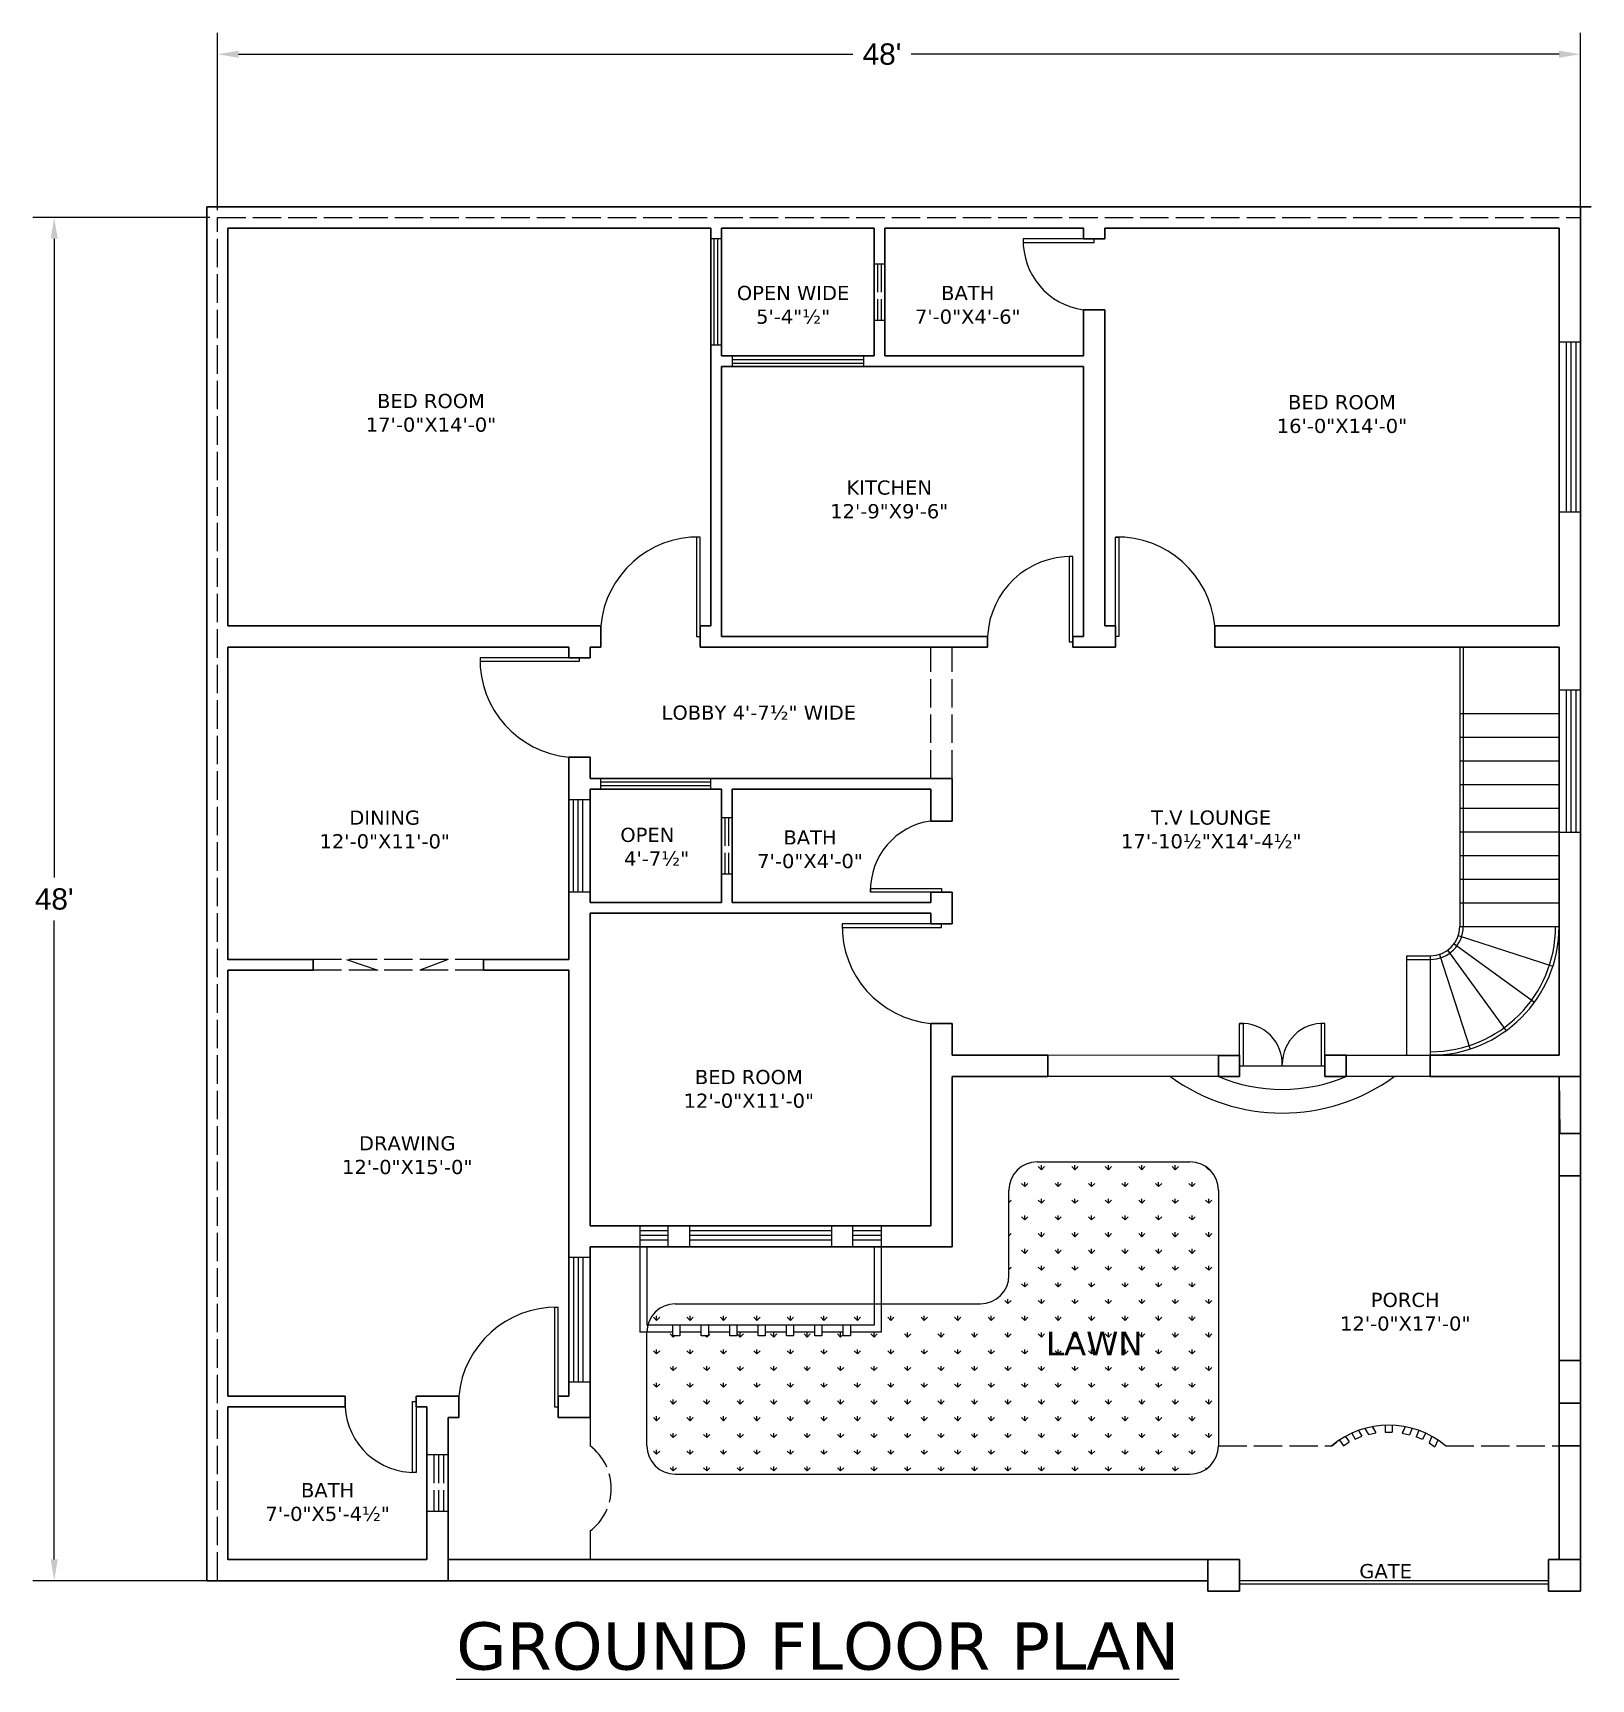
# Model space of a CAD drawing. Header units: inches. Extents: x -73 to 586, y -611 to 84.
import ezdxf

# ---------------------------------------------------------------- set-up
doc = ezdxf.new("R2010")
doc.units = ezdxf.units.IN
doc.header["$MEASUREMENT"] = 0
doc.linetypes.add('ACAD_ISO02W100', pattern=[15, 12, -3])
for name, color, linetype in [('Arch', 143, 'Continuous'), ('Doors', 140, 'Continuous'), ('Gate', 171, 'Continuous'), ('Lawn', 91, 'Continuous'), ('Pillars', 241, 'Continuous'), ('Shade', 51, 'Continuous'), ('Stairs', 10, 'Continuous'), ('Walls', 3, 'Continuous'), ('Windows', 6, 'Continuous')]:
    doc.layers.add(name, color=color, linetype=linetype)
doc.styles.get("Standard").update_dxf_attribs({"font": 'ARIALUNI.ttf'})
doc.dimstyles.get("Standard").update_dxf_attribs({"dimscale": 50, "dimtxt": 0.18, "dimasz": 0.18, "dimexe": 0.18, "dimexo": 0.0625, "dimgap": 0.09, "dimtad": 0, "dimtih": 1, "dimtoh": 1, "dimdec": 1, "dimzin": 0, "dimdsep": 46, "dimlunit": 4, "dimtxsty": 'Standard', "dimcen": 0.09, "dimadec": 0, "dimazin": 0, "dimtfac": 1, "dimtdec": 1, "dimtofl": 0, "dimtmove": 0, "dimatfit": 3, "dimfxl": 1, "dimtolj": 1, "dimtzin": 0, "dimarcsym": 0})

# ---------------------------------------------------------------- blocks, each defined once
blk = doc.blocks.new('*D1')
at = {"color": 0, "lineweight": -2, "transparency": 16777216}
for p, q in [((5.32, 9.51), (5.32, 84.39)), ((581.32, 9.51), (581.32, 84.39)), ((14.32, 75.39), (273.88, 75.39)), ((572.32, 75.39), (298.5, 75.39))]:
    blk.add_line(p, q, dxfattribs=at)
at = {"color": 0, "transparency": 16777216}
for points in [[(14.32, 76.89), (14.32, 73.89), (5.32, 75.39)], [(572.32, 76.89), (572.32, 73.89), (581.32, 75.39)]]:
    blk.add_solid(points, dxfattribs=at)
at = {"layer": 'Defpoints', "color": 0, "transparency": 16777216}
for p in [(5.32, 75.39), (5.32, 6.39), (581.32, 6.39)]:
    blk.add_point(p, dxfattribs=at)
at = {"color": 0, "transparency": 16777216, "insert": (286.19, 75.39), "char_height": 9, "attachment_point": 5}
blk.add_mtext("\\A1;48'", dxfattribs=at)
blk = doc.blocks.new('*D2')
at = {"color": 0, "lineweight": -2, "transparency": 16777216}
for p, q in [((2.19, 6.39), (-72.61, 6.39)), ((-63.61, -2.61), (-63.61, -272.51)), ((-63.61, -560.61), (-63.61, -290.71)), ((2.19, -569.61), (-72.61, -569.61))]:
    blk.add_line(p, q, dxfattribs=at)
at = {"color": 0, "transparency": 16777216}
for points in [[(-65.11, -2.61), (-62.11, -2.61), (-63.61, 6.39)], [(-65.11, -560.61), (-62.11, -560.61), (-63.61, -569.61)]]:
    blk.add_solid(points, dxfattribs=at)
at = {"layer": 'Defpoints', "color": 0, "transparency": 16777216}
for p in [(5.32, 6.39), (-63.61, -569.61), (5.32, -569.61)]:
    blk.add_point(p, dxfattribs=at)
at = {"color": 0, "transparency": 16777216, "insert": (-63.61, -281.61), "char_height": 9, "attachment_point": 5}
blk.add_mtext("\\A1;48'", dxfattribs=at)

msp = doc.modelspace()

# ---------------------------------------------------------------- hatches: boundary and pattern name
h = msp.add_hatch()
h.set_pattern_fill('GRASS', color=256, scale=10)
h.paths.add_polyline_path([(282.82, -452.61), (198.82, -452.61, 0.341999), (187.2, -461.61), (282.82, -461.61)])
at = {"layer": 'Lawn'}
h = msp.add_hatch(dxfattribs=at)
h.set_pattern_fill('GRASS', color=256, scale=10)
h.paths.add_polyline_path([(428.32, -404.61, 0.414214), (416.32, -392.61), (351.82, -392.61, 0.414214), (339.82, -404.61), (339.82, -440.61, -0.414214), (327.82, -452.61), (285.82, -452.61), (285.82, -464.61), (272.82, -464.61), (272.82, -466.11), (269.82, -466.11), (269.82, -464.61), (260.82, -464.61), (260.82, -466.11), (257.82, -466.11), (257.82, -464.61), (248.82, -464.61), (248.82, -466.11), (245.82, -466.11), (245.82, -464.61), (236.82, -464.61), (236.82, -466.11), (233.82, -466.11), (233.82, -464.61), (224.82, -464.61), (224.82, -466.11), (221.82, -466.11), (221.82, -464.61), (212.82, -464.61), (212.82, -466.11), (209.82, -466.11), (209.82, -464.61), (200.82, -464.61), (200.82, -466.11), (197.82, -466.11), (197.82, -464.61), (186.82, -464.61), (186.82, -512.61, 0.414214), (198.82, -524.61), (416.32, -524.61, 0.414214), (428.32, -512.61)])
h.paths.add_polyline_path([(282.82, -452.61), (198.82, -452.61, 0.341999), (187.2, -461.61), (282.82, -461.61)], flags=17)

# ---------------------------------------------------------------- linework, layer by layer
for p, q in [((380.32, -2.61), (380.32, 1.89)), ((345.82, -2.61), (345.82, -4.11)), ((282.82, -25.11), (282.82, -13.11)), ((287.32, -13.11), (287.32, -37.11)), ((218.32, -52.11), (218.32, -47.61)), ((572.32, -82.11), (572.32, -46.11)), ((581.32, -46.11), (581.32, -118.11)), ((282.82, -52.11), (278.32, -52.11)), ((209.32, -128.61), (207.82, -128.61)), ((366.82, -136.86), (365.32, -136.86)), ((209.32, -166.11), (213.82, -166.11)), ((380.32, -166.11), (384.82, -166.11)), ((366.82, -170.61), (371.32, -170.61)), ((116.32, -179.61), (116.32, -181.11)), ((162.82, -179.61), (162.82, -175.11)), ((572.32, -253.16), (572.32, -193.16)), ((581.32, -193.16), (581.32, -253.47)), ((162.82, -235.11), (162.82, -239.61)), ((218.32, -259.11), (218.32, -247.11)), ((222.82, -247.11), (222.82, -271.11)), ((162.82, -283.11), (162.82, -278.61)), ((306.82, -283.11), (306.82, -278.61)), ((269.32, -292.11), (269.32, -293.61)), ((306.82, -292.11), (306.82, -287.61)), ((428.32, -347.66), (356.32, -347.61)), ((482.32, -347.61), (517.87, -347.61)), ((428.32, -356.61), (356.32, -356.61)), ((517.87, -356.61), (482.32, -356.61)), ((572.32, -356.61), (572.6, -380.61)), ((581.32, -380.61), (581.32, -398.61)), ((162.82, -419.61), (183.82, -419.61)), ((198.82, -419.61), (189.82, -419.61)), ((195.82, -419.61), (204.82, -419.61)), ((162.82, -428.61), (162.82, -433.11)), ((189.82, -428.61), (177.82, -428.61)), ((183.82, -428.61), (195.82, -428.61)), ((270.82, -428.61), (279.82, -428.61)), ((285.82, -428.61), (273.82, -428.61)), ((153.82, -433.11), (153.82, -485.61)), ((149.32, -454.11), (147.82, -454.11)), ((282.82, -461.61), (272.82, -461.61)), ((282.82, -461.61), (278.32, -461.61)), ((285.82, -464.61), (278.32, -464.61)), ((572.32, -494.61), (572.32, -476.61)), ((149.32, -491.61), (149.32, -496.11)), ((89.32, -496.11), (93.82, -496.11)), ((581.32, -512.61), (581.32, -494.61)), ((93.82, -528.36), (93.82, -516.36)), ((102.82, -516.36), (102.82, -540.36)), ((572.32, -560.61), (567.82, -560.61))]:
    msp.add_line(p, q)
at = {"lineweight": 30}
for p, q in [((162.82, -235.11), (167.32, -235.11)), ((473.32, -347.61), (482.32, -347.61)), ((572.32, -356.61), (581.32, -356.61)), ((572.6, -380.61), (581.32, -380.61)), ((581.32, -398.61), (572.32, -398.61)), ((572.32, -476.61), (581.32, -476.61)), ((581.32, -494.61), (572.32, -494.61)), ((572.32, -512.61), (581.32, -512.61))]:
    msp.add_line(p, q, dxfattribs=at)
at = {"layer": 'Arch'}
for radius, start, end in [(80.35, 233.94834, 306.05166), (70.35, 247.43033, 292.56967)]:
    msp.add_arc((455.32, -291.65), radius, start, end, dxfattribs=at)
at = {"layer": 'Doors'}
for p, q in [((375.82, -2.61), (345.82, -2.61)), ((345.82, -4.11), (375.82, -4.11)), ((375.82, -4.11), (375.82, -2.61)), ((207.82, -128.61), (207.82, -170.61)), ((209.32, -170.61), (209.32, -128.61)), ((384.82, -170.61), (384.82, -128.61)), ((384.82, -128.61), (386.32, -128.61)), ((386.32, -128.61), (386.32, -170.61)), ((365.32, -136.86), (365.32, -172.86)), ((366.82, -172.86), (366.82, -136.86)), ((207.82, -170.61), (209.32, -170.61)), ((365.32, -172.86), (366.82, -172.86)), ((386.32, -170.61), (384.82, -170.61)), ((158.32, -179.61), (116.32, -179.61)), ((158.32, -181.11), (158.32, -179.61)), ((116.32, -181.11), (158.32, -181.11)), ((281.32, -278.61), (281.32, -277.11)), ((281.32, -277.11), (311.32, -277.11)), ((311.32, -277.11), (311.32, -278.61)), ((311.32, -278.61), (281.32, -278.61)), ((311.32, -292.11), (269.32, -292.11)), ((311.32, -293.61), (311.32, -292.11)), ((269.32, -293.61), (311.32, -293.61)), ((59.97, -307.11), (73.13, -311.61)), ((102.93, -307.11), (90.85, -311.61)), ((437.32, -352.11), (437.32, -334.11)), ((437.32, -334.11), (438.82, -334.11)), ((438.82, -334.11), (438.82, -352.11)), ((473.32, -334.11), (471.82, -334.11)), ((471.82, -334.11), (471.82, -352.11)), ((473.32, -352.11), (473.32, -334.11)), ((437.32, -352.11), (473.32, -352.11)), ((147.82, -454.11), (147.82, -496.11)), ((149.32, -496.11), (149.32, -454.11)), ((87.82, -523.86), (87.82, -493.86)), ((87.82, -493.86), (89.32, -493.86)), ((89.32, -493.86), (89.32, -523.86)), ((147.82, -496.11), (149.32, -496.11))]:
    msp.add_line(p, q, dxfattribs=at)
at = {"layer": 'Doors', "linetype": 'ACAD_ISO02W100'}
for p, q in [((306.82, -230.61), (306.82, -175.11)), ((315.82, -230.61), (315.82, -175.11)), ((117.82, -307.11), (45.82, -307.11)), ((117.82, -311.61), (45.82, -311.61))]:
    msp.add_line(p, q, dxfattribs=at)
at = {"layer": 'Doors'}
for centre, radius, start, end in [((375.33, -3.36), 29.52, 178.54437, 262.18471), ((208.57, -170.04), 41.44, 88.9629, 174.5577), ((385.57, -170.04), 41.44, 5.4423, 91.0371), ((366.07, -172.14), 35.28, 88.78199, 177.52279), ((157.75, -180.36), 41.44, 178.9629, 264.5577), ((310.83, -277.86), 29.52, 97.81529, 181.45563), ((310.75, -292.86), 41.44, 178.9629, 264.5577), ((438.07, -351.36), 17.27, 357.51045, 92.48955), ((472.57, -351.33), 17.23, 87.50574, 180.10836), ((148.57, -495.54), 41.44, 88.9629, 174.5577), ((88.57, -494.58), 29.29, 182.99507, 271.46728)]:
    msp.add_arc(centre, radius, start, end, dxfattribs=at)
at = {"layer": 'Gate'}
for p, q in [((567.82, -569.61), (437.32, -569.61)), ((567.82, -571.11), (437.32, -571.11))]:
    msp.add_line(p, q, dxfattribs=at)
at = {"layer": 'Lawn'}
for p, q in [((351.82, -392.61), (416.32, -392.61)), ((339.82, -440.61), (339.82, -404.61)), ((428.32, -404.61), (428.32, -512.61)), ((198.82, -452.61), (327.82, -452.61)), ((186.82, -512.61), (186.82, -464.61)), ((198.82, -524.61), (416.32, -524.61))]:
    msp.add_line(p, q, dxfattribs=at)
for centre, start, end in [((351.82, -404.61), 90, 180), ((416.32, -404.61), 0, 90), ((327.82, -440.61), 270, 0), ((198.82, -464.61), 90, 180), ((198.82, -512.61), 180, 270), ((416.32, -512.61), 270, 0)]:
    msp.add_arc(centre, 12, start, end, dxfattribs=at)
at = {"layer": 'Pillars', "lineweight": 30}
for p, q in [((423.82, -574.11), (423.82, -560.61)), ((423.82, -560.61), (437.32, -560.61)), ((437.32, -560.61), (437.32, -574.11)), ((567.82, -574.11), (567.82, -560.61)), ((567.82, -560.61), (581.32, -560.61)), ((581.32, -560.61), (581.32, -574.11)), ((437.32, -574.11), (423.82, -574.11)), ((581.32, -574.11), (567.82, -574.11))]:
    msp.add_line(p, q, dxfattribs=at)
at = {"layer": 'Shade'}
for p, q in [((183.82, -428.61), (183.82, -464.61)), ((186.82, -428.61), (186.82, -461.61)), ((282.82, -428.61), (282.82, -461.61)), ((285.82, -428.61), (285.82, -464.61)), ((197.82, -464.61), (183.82, -464.61)), ((282.82, -461.61), (186.82, -461.61)), ((197.82, -466.11), (197.82, -461.61)), ((200.82, -461.61), (200.82, -466.11)), ((209.82, -464.61), (200.82, -464.61)), ((209.82, -466.11), (209.82, -461.61)), ((212.82, -461.61), (212.82, -466.11)), ((221.82, -464.61), (212.82, -464.61)), ((221.82, -466.11), (221.82, -461.61)), ((224.82, -461.61), (224.82, -466.11)), ((233.82, -464.61), (224.82, -464.61)), ((233.82, -466.11), (233.82, -461.61)), ((236.82, -461.61), (236.82, -466.11)), ((245.82, -464.61), (236.82, -464.61)), ((245.82, -466.11), (245.82, -461.61)), ((248.82, -461.61), (248.82, -466.11)), ((257.82, -464.61), (248.82, -464.61)), ((257.82, -466.11), (257.82, -461.61)), ((260.82, -461.61), (260.82, -466.11)), ((269.82, -464.61), (260.82, -464.61)), ((269.82, -466.11), (269.82, -461.61)), ((272.82, -461.61), (272.82, -466.11)), ((285.82, -464.61), (272.82, -464.61)), ((200.82, -466.11), (197.82, -466.11)), ((212.82, -466.11), (209.82, -466.11)), ((224.82, -466.11), (221.82, -466.11)), ((236.82, -466.11), (233.82, -466.11)), ((248.82, -466.11), (245.82, -466.11)), ((260.82, -466.11), (257.82, -466.11)), ((272.82, -466.11), (269.82, -466.11)), ((484.7, -507.3), (486.19, -509.88)), ((487.51, -506.12), (487.53, -506.14)), ((487.53, -506.14), (488.9, -508.52)), ((490.25, -505.26), (491.75, -507.86)), ((491.75, -507.86), (494.86, -507.13)), ((493.36, -504.53), (494.71, -506.87)), ((493.36, -504.53), (494.86, -507.13)), ((498.82, -503.88), (498.82, -506.88)), ((498.82, -506.88), (501.82, -506.88)), ((501.82, -503.88), (501.82, -506.88)), ((507.19, -504.58), (506.02, -507.34)), ((506.02, -507.34), (509.02, -507.97)), ((507.19, -504.58), (506.13, -507.09)), ((510.19, -505.2), (509.02, -507.97)), ((510.19, -505.2), (509.02, -507.97)), ((513.05, -506.09), (511.89, -508.84)), ((515.82, -507.25), (514.65, -510.01)), ((515.82, -507.25), (514.65, -510.01)), ((476.32, -512.61), (478.21, -511.12)), ((479.51, -510.21), (481.14, -512.63)), ((481.14, -512.63), (483.63, -510.96)), ((482.07, -508.64), (483.63, -510.96)), ((486.19, -509.88), (488.9, -508.52)), ((514.65, -510.01), (511.89, -508.84)), ((518.5, -508.6), (517.33, -511.36)), ((517.33, -511.36), (519.84, -513.12)), ((521.09, -510.19), (519.84, -513.12))]:
    msp.add_line(p, q, dxfattribs=at)
at = {"layer": 'Shade', "linetype": 'ACAD_ISO02W100'}
for p, q in [((162.82, -500.61), (162.82, -512.61)), ((428.32, -512.61), (476.32, -512.61)), ((524.32, -512.61), (572.32, -512.61)), ((162.82, -548.61), (162.82, -560.61))]:
    msp.add_line(p, q, dxfattribs=at)
at = {"layer": 'Shade'}
msp.add_arc((500.32, -541.22), 37.34, 50.00667, 129.99333, dxfattribs=at)
at = {"layer": 'Shade', "linetype": 'ACAD_ISO02W100'}
msp.add_arc((149.25, -530.61), 22.54, 307.00791, 52.99209, dxfattribs=at)
at = {"layer": 'Stairs'}
for p, q in [((530.32, -175.11), (530.32, -293.16)), ((531.82, -175.11), (531.82, -293.16)), ((530.32, -203.16), (572.32, -203.16)), ((530.32, -213.16), (572.32, -213.16)), ((530.32, -223.16), (572.32, -223.16)), ((530.32, -233.16), (572.32, -233.16)), ((530.32, -243.16), (572.32, -243.16)), ((530.32, -253.16), (572.32, -253.16)), ((530.32, -263.16), (572.32, -263.16)), ((530.32, -273.16), (572.32, -273.16)), ((530.32, -283.16), (572.32, -283.16)), ((529.71, -297.01), (569.65, -309.99)), ((530.32, -293.16), (572.32, -293.16)), ((507.87, -305.61), (517.87, -305.61)), ((507.87, -305.61), (507.87, -347.61)), ((517.87, -305.61), (517.87, -347.61)), ((521.72, -305), (534.7, -344.95)), ((525.19, -303.23), (549.87, -337.21)), ((527.94, -300.48), (561.92, -325.17)), ((507.87, -307.11), (517.87, -307.11)), ((89.32, -523.86), (87.82, -523.86))]:
    msp.add_line(p, q, dxfattribs=at)
for radius, end in [(12.45, 0), (54.45, 360), (13.95, 0), (52.95, 360)]:
    msp.add_arc((517.87, -293.16), radius, 270, end, dxfattribs=at)
at = {"layer": 'Walls', "lineweight": 30}
for p, q in [((0.82, 10.89), (585.82, 10.89)), ((0.82, -569.61), (0.82, 10.89)), ((581.32, 10.89), (581.32, -569.61)), ((9.82, 1.89), (213.82, 1.89)), ((9.82, -166.11), (9.82, 1.89)), ((213.82, -166.11), (213.82, 1.89)), ((218.32, -52.11), (218.32, 1.89)), ((218.32, 1.89), (282.82, 1.89)), ((218.32, 1.89), (218.32, -2.61)), ((282.82, -52.11), (282.82, 1.89)), ((287.32, -52.11), (287.32, 1.89)), ((287.32, 1.89), (371.32, 1.89)), ((371.32, -2.61), (371.32, 1.89)), ((380.32, 1.89), (572.32, 1.89)), ((380.32, 1.89), (380.32, -2.61)), ((572.32, 1.89), (572.32, -166.11)), ((380.32, -2.61), (371.32, -2.61)), ((371.32, -52.11), (371.32, -32.61)), ((371.32, -32.61), (380.32, -32.61)), ((380.32, -166.11), (380.32, -32.61)), ((218.32, -52.11), (282.82, -52.11)), ((218.32, -52.11), (222.82, -52.11)), ((287.32, -52.11), (371.32, -52.11)), ((218.32, -170.61), (218.32, -56.61)), ((218.32, -56.61), (371.32, -56.61)), ((371.32, -170.61), (371.32, -56.61)), ((9.82, -166.11), (167.32, -166.11)), ((167.32, -175.11), (167.32, -166.11)), ((213.82, -166.11), (209.32, -166.11)), ((209.32, -166.11), (209.32, -175.11)), ((380.32, -166.11), (384.82, -166.11)), ((384.82, -166.11), (384.82, -175.11)), ((426.82, -175.11), (426.82, -166.11)), ((426.82, -166.11), (572.32, -166.11)), ((218.32, -170.61), (330.82, -170.61)), ((330.82, -175.11), (330.82, -170.61)), ((371.32, -170.61), (366.82, -170.61)), ((366.82, -170.61), (366.82, -175.11)), ((9.82, -175.11), (153.82, -175.11)), ((9.82, -307.11), (9.82, -175.11)), ((153.82, -179.61), (153.82, -175.11)), ((162.82, -179.61), (153.82, -179.61)), ((162.82, -175.11), (167.32, -175.11)), ((162.82, -175.11), (162.82, -179.61)), ((209.32, -175.11), (306.82, -175.11)), ((306.82, -175.11), (315.82, -175.11)), ((315.82, -175.11), (330.82, -175.11)), ((366.82, -175.11), (384.82, -175.11)), ((426.82, -175.11), (572.32, -175.11)), ((572.32, -175.11), (572.32, -347.61)), ((153.82, -307.11), (153.82, -221.61)), ((153.82, -221.61), (162.82, -221.61)), ((162.82, -230.61), (162.82, -221.61)), ((162.82, -230.61), (306.82, -230.61)), ((162.82, -235.11), (218.32, -235.11)), ((162.82, -283.11), (162.82, -235.11)), ((218.32, -283.11), (218.32, -235.11)), ((222.82, -283.11), (222.82, -235.11)), ((222.82, -235.11), (306.82, -235.11)), ((306.82, -230.61), (315.82, -230.61)), ((306.82, -248.61), (306.82, -235.11)), ((315.82, -248.61), (315.82, -230.61)), ((315.82, -248.61), (306.82, -248.61)), ((162.82, -283.11), (218.32, -283.11)), ((222.82, -283.11), (306.82, -283.11)), ((306.82, -283.11), (306.82, -278.61)), ((306.82, -278.61), (315.82, -278.61)), ((315.82, -292.11), (315.82, -278.61)), ((162.82, -287.61), (306.82, -287.61)), ((162.82, -419.61), (162.82, -287.61)), ((306.82, -287.61), (306.82, -292.11)), ((306.82, -292.11), (315.82, -292.11)), ((9.82, -307.11), (45.82, -307.11)), ((9.82, -311.61), (45.82, -311.61)), ((9.82, -491.61), (9.82, -311.61)), ((45.82, -311.61), (45.82, -307.11)), ((117.82, -307.11), (117.82, -311.61)), ((117.82, -307.11), (153.82, -307.11)), ((117.82, -311.61), (153.82, -311.61)), ((153.82, -491.61), (153.82, -311.61)), ((306.82, -419.61), (306.82, -334.11)), ((315.82, -334.11), (306.82, -334.11)), ((315.82, -347.61), (315.82, -334.11)), ((315.82, -347.61), (356.32, -347.61)), ((356.32, -347.61), (356.32, -356.61)), ((428.32, -347.66), (428.32, -356.61)), ((428.32, -347.66), (437.32, -347.66)), ((437.32, -347.61), (437.32, -356.61)), ((473.32, -356.61), (473.32, -347.61)), ((473.32, -347.61), (482.32, -347.61)), ((482.32, -347.61), (482.32, -356.61)), ((517.87, -347.61), (572.32, -347.61)), ((517.87, -347.61), (517.87, -356.61)), ((315.82, -428.61), (315.82, -356.61)), ((315.82, -356.61), (356.32, -356.61)), ((428.32, -356.61), (437.32, -356.61)), ((482.32, -356.61), (473.32, -356.61)), ((517.87, -356.61), (572.32, -356.61)), ((572.32, -356.61), (572.32, -560.61)), ((162.82, -419.61), (306.82, -419.61)), ((273.82, -419.61), (264.82, -419.61)), ((306.82, -419.61), (285.82, -419.61)), ((162.82, -496.11), (162.82, -428.61)), ((162.82, -428.61), (315.82, -428.61)), ((9.82, -491.61), (59.32, -491.61)), ((59.32, -491.61), (59.32, -496.11)), ((89.32, -496.11), (89.32, -491.61)), ((89.32, -491.61), (107.32, -491.61)), ((107.32, -496.11), (107.32, -491.61)), ((149.32, -491.61), (153.82, -491.61)), ((149.32, -491.61), (149.32, -496.11)), ((9.82, -560.61), (9.82, -496.11)), ((9.82, -496.11), (59.32, -496.11)), ((93.82, -496.11), (89.32, -496.11)), ((93.82, -560.61), (93.82, -496.11)), ((102.82, -560.61), (102.82, -500.61)), ((102.82, -500.61), (107.32, -500.61)), ((107.32, -500.61), (107.32, -496.11)), ((149.32, -500.61), (149.32, -496.11)), ((153.82, -500.61), (149.32, -500.61)), ((162.82, -500.61), (153.82, -500.61)), ((162.82, -496.11), (162.82, -500.61)), ((93.82, -560.61), (9.82, -560.61)), ((437.32, -560.61), (102.82, -560.61)), ((102.82, -560.61), (102.82, -569.61)), ((423.82, -569.61), (0.82, -569.61))]:
    msp.add_line(p, q, dxfattribs=at)
at = {"layer": 'Walls', "linetype": 'ACAD_ISO02W100'}
for p, q in [((5.32, 6.39), (581.32, 6.39)), ((5.32, -569.61), (5.32, 6.39))]:
    msp.add_line(p, q, dxfattribs=at)
at = {"layer": 'Walls'}
msp.add_line((135.32, -560.61), (405.64, -560.61), dxfattribs=at)
at = {"layer": 'Windows'}
for p, q in [((218.32, -2.61), (213.82, -2.61)), ((215.32, -47.61), (215.32, -2.61)), ((216.82, -47.61), (216.82, -2.61)), ((282.82, -13.11), (287.32, -13.11)), ((287.32, -37.11), (282.82, -37.11)), ((218.32, -47.61), (213.82, -47.61)), ((572.32, -46.11), (581.32, -46.11)), ((575.32, -46.11), (575.32, -118.11)), ((577.32, -46.11), (577.32, -118.11)), ((579.32, -46.11), (579.32, -118.11)), ((222.82, -52.11), (222.82, -56.61)), ((222.82, -53.61), (278.32, -53.61)), ((222.82, -55.11), (278.32, -55.11)), ((278.32, -52.11), (278.32, -56.61)), ((581.32, -118.11), (572.32, -118.11)), ((572.32, -193.16), (581.32, -193.16)), ((575.32, -193.16), (575.32, -253.47)), ((577.32, -193.16), (577.32, -253.47)), ((579.32, -193.16), (579.32, -253.47)), ((167.32, -235.11), (167.32, -230.61)), ((167.32, -232.11), (213.82, -232.11)), ((167.32, -233.61), (213.82, -233.61)), ((213.82, -235.11), (213.82, -230.61)), ((162.82, -239.61), (153.82, -239.61)), ((155.82, -278.61), (155.82, -239.61)), ((157.82, -278.61), (157.82, -239.61)), ((159.82, -278.61), (159.82, -239.61)), ((218.32, -247.11), (222.82, -247.11)), ((581.32, -253.47), (572.32, -253.47)), ((222.82, -271.11), (218.32, -271.11)), ((162.82, -278.61), (153.82, -278.61)), ((183.82, -419.61), (183.82, -428.61)), ((183.82, -421.61), (195.82, -421.61)), ((183.82, -423.61), (195.82, -423.61)), ((195.82, -428.61), (195.82, -419.61)), ((204.82, -419.61), (204.82, -428.61)), ((204.82, -421.61), (264.82, -421.61)), ((204.82, -423.61), (264.82, -423.61)), ((264.82, -419.61), (264.82, -428.61)), ((273.82, -428.61), (273.82, -419.61)), ((273.82, -421.61), (285.82, -421.61)), ((273.82, -423.61), (285.82, -423.61)), ((285.82, -419.61), (285.82, -428.61)), ((183.82, -425.61), (195.82, -425.61)), ((204.82, -425.61), (264.82, -425.61)), ((273.82, -425.61), (285.82, -425.61)), ((162.82, -433.11), (153.82, -433.11)), ((155.82, -433.11), (155.82, -485.61)), ((157.82, -433.11), (157.82, -485.61)), ((159.82, -433.11), (159.82, -485.61)), ((153.82, -485.61), (162.82, -485.61)), ((93.82, -516.36), (102.82, -516.36)), ((102.82, -540.36), (93.82, -540.36))]:
    msp.add_line(p, q, dxfattribs=at)
at = {"layer": 'Windows', "linetype": 'ACAD_ISO02W100'}
for p, q in [((284.32, -13.11), (284.32, -37.11)), ((285.82, -13.11), (285.82, -37.11)), ((219.82, -247.11), (219.82, -271.11)), ((221.32, -247.11), (221.32, -271.11)), ((96.82, -516.36), (96.82, -540.36)), ((98.82, -516.36), (98.82, -540.36)), ((100.82, -516.36), (100.82, -540.36))]:
    msp.add_line(p, q, dxfattribs=at)

# ---------------------------------------------------------------- texts
at = {"attachment_point": 1}
for s, width, insert, char_height in [('\\pxqc;{\\fVerdana|b0|i0|c0|p34;OPEN WIDE\\P5\'-4"½"}', 97.8184, (199.7, -22.48), 6), ('\\pxqc;{\\fVerdana|b0|i0|c0|p34;BATH\\P7\'-0"X4\'-6"}', 97.8184, (273.5, -22.48), 6), ('\\pxqc;{\\fVerdana|b0|i0|c0|p34;BED ROOM\\P17\'-0"X14\'-0"}', 97.8184, (46.69, -68.11), 6), ('\\pxqc;{\\fVerdana|b0|i0|c0|p34;BED ROOM\\P16\'-0"X14\'-0"}', 97.8184, (431.62, -68.64), 6), ('\\pxqc;{\\fVerdana|b0|i0|c0|p34;KITCHEN\\P12\'-9"X9\'-6"}', 97.8184, (240.31, -104.71), 6), ('\\pxqc;{\\fVerdana|b0|i0|c0|p34;LOBBY 4\'-7½" WIDE}', 97.8184, (185.22, -199.81), 6), ('\\pxqc;{\\fVerdana|b0|i0|c0|p34;DINING\\P12\'-0"X11\'-0"}', 97.8184, (27.13, -244.18), 6), ('\\pxqc;{\\fVerdana|b0|i0|c0|p34;T.V LOUNGE\\P17\'-10½"X14\'-4½"}', 97.8184, (376.38, -244.15), 6), ('\\pxqc;{\\fVerdana|b0|i0|c0|p34;OPEN  \\P   4\'-7½"}', 97.8184, (138.1, -251.46), 6), ('\\pxqc;{\\fVerdana|b0|i0|c0|p34;BATH\\P7\'-0"X4\'-0"}', 97.8184, (206.86, -252.53), 6), ('\\pxqc;{\\fVerdana|b0|i0|c0|p34;BED ROOM\\P12\'-0"X11\'-0"}', 97.8184, (181, -353.8), 6), ('\\pxqc;{\\fVerdana|b0|i0|c0|p34;DRAWING\\P12\'-0"X15\'-0"}', 97.8184, (36.65, -381.8), 6), ('\\pxqc;{\\fVerdana|b0|i0|c0|p34;PORCH\\P12\'-0"X17\'-0"}', 97.8184, (458.36, -447.95), 6), ('\\pxqc;{\\fVerdana|b0|i0|c0|p34;LAWN}', 59.3582, (346.2, -464.44), 10), ('\\pxqc;{\\fVerdana|b0|i0|c0|p34;BATH\\P7\'-0"X5\'-4½"}', 97.8184, (3, -528.36), 6), ('\\pxqc;{\\fVerdana|b0|i0|c0|p34;GATE}', 88.7892, (454.61, -562.57), 6), ('\\pxqc;{\\fVerdana|b0|i0|c0|p34;\\LGROUND FLOOR PLAN}', 368.0691, (74.98, -587.19), 20)]:
    msp.add_mtext_dynamic_manual_height_columns(s, width=width, gutter_width=1, heights=[0], dxfattribs=dict(at, insert=insert, char_height=char_height))

# ---------------------------------------------------------------- dimensions: what is measured, and where the dimension line sits
dim = msp.add_linear_dim(base=(5.32, 75.39), p1=(581.32, 6.39), p2=(5.32, 6.39), dimstyle='Standard')
dim.commit()
dim.dimension.update_dxf_attribs({"geometry": '*D1', "text_midpoint": (286.19, 75.39), "dimtype": 160})
dim = msp.add_linear_dim(base=(-63.61, -569.61), p1=(5.32, 6.39), p2=(5.32, -569.61), angle=90, dimstyle='Standard')
dim.commit()
dim.dimension.update_dxf_attribs({"geometry": '*D2', "text_midpoint": (-63.61, -281.61)})

doc.saveas('drawing.dxf')
